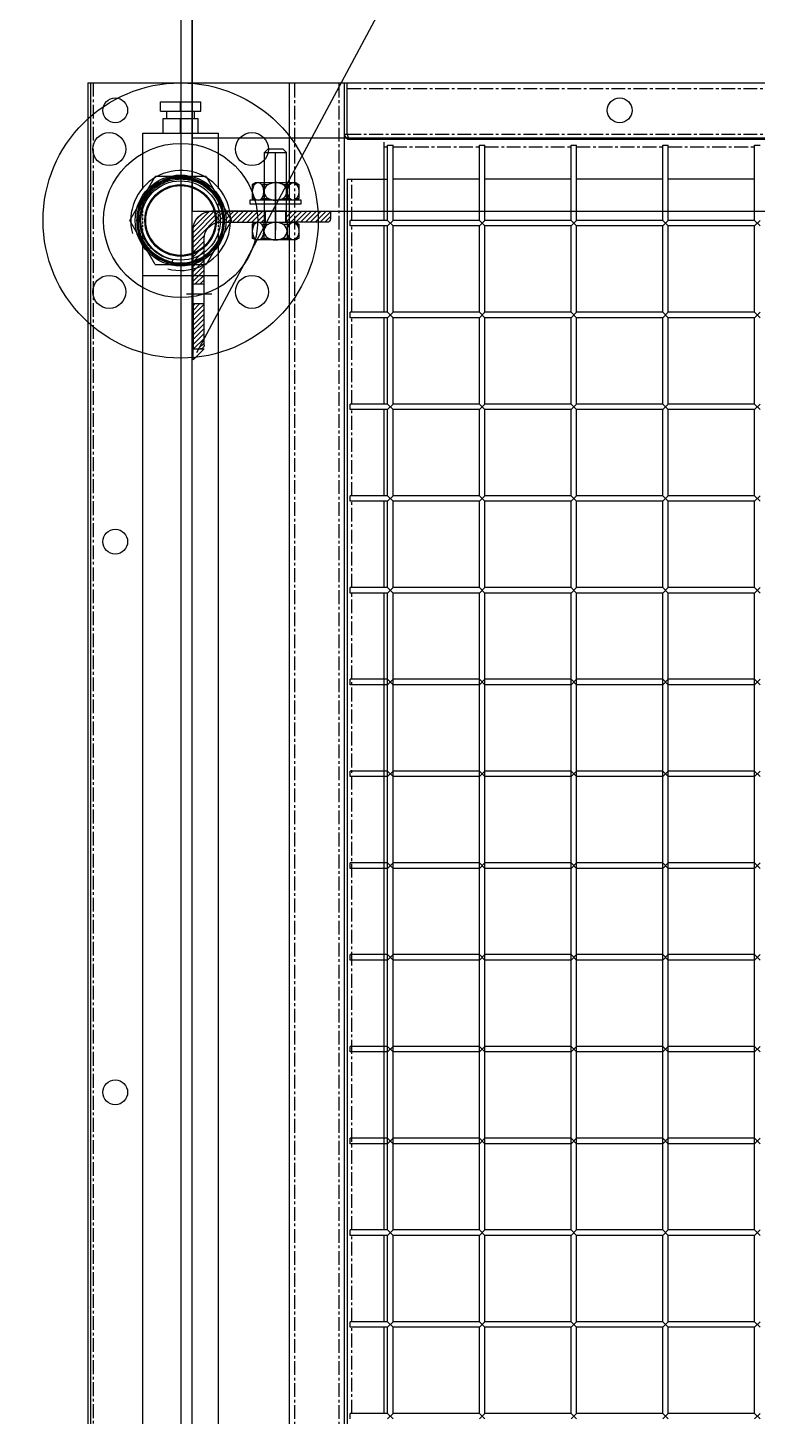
# Model space of a CAD drawing. Header units: millimetres. Extents: x -198529 to 244266, y -64 to 158464.
# Drawn here: x -146401 to -146003, y 108774 to 109530 of the extents above; entities that cross this region are included whole.
import ezdxf

# ---------------------------------------------------------------- set-up
doc = ezdxf.new("R2010")
doc.units = ezdxf.units.MM
for name, pattern in [('CENTER', [12, 7.5, -1.5, 1.5, -1.5]), ('HIDDEN', [0.2, 0.1, -0.1]), ('HIDDEN2', [4.7625, 3.175, -1.5875])]:
    doc.linetypes.add(name, pattern=pattern)
for name, color, linetype in [('0-DCC', 30, 'Continuous'), ('0-DCC-STRUC', 180, 'Continuous'), ('0-DCC-STRUC-T', 4, 'Continuous'), ('3_ALL_AXES', 7, 'Continuous'), ('ANGEL STEEL_75x75x3.0', 22, 'Continuous'), ('BOLTS', 3, 'Continuous'), ('K-CEIL-DCC-RACK', 10, 'Continuous')]:
    doc.layers.add(name, color=color, linetype=linetype)
pattern_1 = [(45, (70645.0448, 93964.8255), (-1.325825215, 1.325825215), [])]

# ---------------------------------------------------------------- blocks, each defined once
blk = doc.blocks.new('789456123456')
at = {"color": 2, "linetype": 'Continuous'}
blk.add_arc((1013.81, 184.85), 27.23, 255, 195, dxfattribs=at)
at = {"layer": '3_ALL_AXES', "color": 7, "linetype": 'Continuous'}
for centre, radius in [((1013.81, 184.85), 75), ((974.92, 223.74), 9), ((1052.7, 223.74), 9), ((1013.81, 184.85), 42), ((1013.81, 184.85), 24.75), ((974.92, 145.96), 9), ((1052.7, 145.96), 9)]:
    blk.add_circle(centre, radius, dxfattribs=at)
blk = doc.blocks.new('400')
blk.add_blockref('789456123456', (0, 0))
blk = doc.blocks.new('DCC2850x2600(左)')
at = {"color": 0, "linetype": 'Continuous'}
for p, q in [((47850, -71878.48), (47850, -74478.48)), ((47850, -71878.48), (47851.5, -71878.48)), ((47851.5, -71878.48), (47851.5, -74478.48)), ((47851.5, -71878.48), (47990, -71878.48)), ((47960, -74478.48), (47960, -71878.48)), ((47990, -74478.48), (47990, -71878.48)), ((47990, -71878.48), (47991.5, -71878.48)), ((47991.5, -71906.38), (47991.5, -71878.48)), ((47991.5, -71878.48), (50640, -71878.48)), ((47889.64, -71893.88), (47889.64, -71888.88)), ((47889.64, -71888.88), (47911.64, -71888.88)), ((47900.64, -71893.88), (47900.64, -71888.88)), ((47911.64, -71893.88), (47911.64, -71888.88)), ((47889.64, -71893.88), (47911.64, -71893.88)), ((47893.14, -71897.88), (47893.14, -71893.88)), ((47908.14, -71897.88), (47908.14, -71893.88)), ((47891.14, -71905.88), (47891.14, -71897.88)), ((47891.14, -71897.88), (47910.14, -71897.88)), ((47900.64, -71905.88), (47900.64, -71897.88)), ((47910.14, -71905.88), (47910.14, -71897.88)), ((47880, -71936.23), (47880, -71905.88)), ((47880.01, -71905.88), (47921.27, -71905.88)), ((47921.28, -71936.23), (47921.28, -71905.88)), ((47990, -71906.38), (47991.5, -71906.38)), ((47991.77, -71907.23), (47991.5, -71906.38)), ((50640, -71909.38), (47993, -71909.38)), ((48011.5, -71910.88), (48011.5, -71953.48)), ((48013.5, -71953.48), (48013.5, -71912.38)), ((48013.5, -71912.38), (48016.5, -71912.38)), ((48016.5, -71953.48), (48016.5, -71912.38)), ((48063.5, -71953.48), (48063.5, -71912.38)), ((48063.5, -71912.38), (48066.5, -71912.38)), ((48066.5, -71953.48), (48066.5, -71912.38)), ((48113.5, -71953.48), (48113.5, -71912.38)), ((48113.5, -71912.38), (48116.5, -71912.38)), ((48116.5, -71953.48), (48116.5, -71912.38)), ((48163.5, -71953.48), (48163.5, -71912.38)), ((48163.5, -71912.38), (48166.5, -71912.38)), ((48166.5, -71953.48), (48166.5, -71912.38)), ((48213.5, -71953.48), (48213.5, -71912.38)), ((48213.5, -71912.38), (48216.5, -71912.38)), ((47872.93, -71953.48), (47886.78, -71929.48)), ((47914.5, -71929.48), (47886.78, -71929.48)), ((47900.62, -71929.69), (47900.64, -71929.69)), ((47900.62, -71929.76), (47900.64, -71929.76)), ((47900.62, -71929.83), (47900.64, -71929.83)), ((47900.62, -71929.9), (47900.64, -71929.9)), ((47900.62, -71929.97), (47900.64, -71929.97)), ((47900.62, -71930.05), (47900.64, -71930.05)), ((47900.64, -71929.63), (47900.63, -71929.63)), ((47900.64, -71929.7), (47900.63, -71929.7)), ((47900.64, -71929.77), (47900.63, -71929.77)), ((47900.64, -71929.85), (47900.63, -71929.85)), ((47900.64, -71929.92), (47900.63, -71929.92)), ((47900.64, -71929.99), (47900.63, -71929.99)), ((47900.64, -71930.06), (47900.63, -71930.06)), ((47900.65, -71929.63), (47900.64, -71929.63)), ((47900.64, -71929.69), (47900.65, -71929.69)), ((47900.65, -71929.7), (47900.64, -71929.7)), ((47900.64, -71929.76), (47900.65, -71929.76)), ((47900.65, -71929.77), (47900.64, -71929.77)), ((47900.64, -71929.83), (47900.66, -71929.83)), ((47900.65, -71929.85), (47900.64, -71929.85)), ((47900.64, -71929.9), (47900.66, -71929.9)), ((47900.65, -71929.92), (47900.64, -71929.92)), ((47900.64, -71929.97), (47900.66, -71929.97)), ((47900.65, -71929.99), (47900.64, -71929.99)), ((47900.64, -71930.05), (47900.66, -71930.05)), ((47900.65, -71930.06), (47900.64, -71930.06)), ((47914.5, -71929.48), (47928.35, -71953.48)), ((47991.5, -71930.88), (47991.5, -74426.08)), ((47991.5, -71930.88), (48013.5, -71930.88)), ((48063.5, -71930.88), (48016.5, -71930.88)), ((48113.5, -71930.88), (48066.5, -71930.88)), ((48163.5, -71930.88), (48116.5, -71930.88)), ((48213.5, -71930.88), (48166.5, -71930.88)), ((47877.49, -71948.15), (47877.47, -71948.2)), ((47923.77, -71948.21), (47923.75, -71948.15)), ((47886.78, -71977.48), (47872.93, -71953.48)), ((47876.74, -71953.48), (47876.8, -71953.48)), ((47876.81, -71953.46), (47876.81, -71953.48)), ((47928.35, -71953.48), (47914.5, -71977.48)), ((47993, -71956.48), (47993, -71953.48)), ((48013.5, -71953.48), (47993, -71953.48)), ((48013.5, -71956.48), (47993, -71956.48)), ((48011.5, -71956.48), (48011.5, -72003.48)), ((48013.5, -71956.48), (48016.5, -71953.48)), ((48016.5, -71956.48), (48013.5, -71953.48)), ((48013.5, -72003.48), (48013.5, -71956.48)), ((48063.5, -71953.48), (48016.5, -71953.48)), ((48016.5, -72003.48), (48016.5, -71956.48)), ((48063.5, -71956.48), (48016.5, -71956.48)), ((48063.5, -71956.48), (48066.5, -71953.48)), ((48066.5, -71956.48), (48063.5, -71953.48)), ((48063.5, -72003.48), (48063.5, -71956.48)), ((48113.5, -71953.48), (48066.5, -71953.48)), ((48066.5, -72003.48), (48066.5, -71956.48)), ((48113.5, -71956.48), (48066.5, -71956.48)), ((48113.5, -71956.48), (48116.5, -71953.48)), ((48116.5, -71956.48), (48113.5, -71953.48)), ((48113.5, -72003.48), (48113.5, -71956.48)), ((48163.5, -71953.48), (48116.5, -71953.48)), ((48116.5, -72003.48), (48116.5, -71956.48)), ((48163.5, -71956.48), (48116.5, -71956.48)), ((48163.5, -71956.48), (48166.5, -71953.48)), ((48166.5, -71956.48), (48163.5, -71953.48)), ((48163.5, -72003.48), (48163.5, -71956.48)), ((48213.5, -71953.48), (48166.5, -71953.48)), ((48166.5, -72003.48), (48166.5, -71956.48)), ((48213.5, -71956.48), (48166.5, -71956.48)), ((48213.5, -71956.48), (48216.5, -71953.48)), ((48216.5, -71956.48), (48213.5, -71953.48)), ((48213.5, -72003.48), (48213.5, -71956.48)), ((47877.47, -71958.72), (47877.48, -71958.77)), ((47878.5, -71962.09), (47878.51, -71962.11)), ((47880, -74441.08), (47880, -71960.73)), ((47921.28, -74441.08), (47921.28, -71960.73)), ((47919.5, -71967.04), (47919.54, -71966.99)), ((47886.78, -71977.48), (47914.5, -71977.48)), ((47896.24, -71974.85), (47895.97, -71976.17)), ((47900.64, -71976.88), (47900.62, -71976.88)), ((47900.64, -71976.95), (47900.62, -71976.95)), ((47900.64, -71977.02), (47900.62, -71977.02)), ((47900.64, -71977.09), (47900.62, -71977.09)), ((47900.64, -71977.16), (47900.62, -71977.16)), ((47900.64, -71977.23), (47900.62, -71977.23)), ((47900.64, -71977.31), (47900.62, -71977.31)), ((47900.63, -71976.86), (47900.64, -71976.86)), ((47900.63, -71976.93), (47900.64, -71976.93)), ((47900.63, -71977.01), (47900.64, -71977.01)), ((47900.63, -71977.08), (47900.64, -71977.08)), ((47900.63, -71977.15), (47900.64, -71977.15)), ((47900.63, -71977.22), (47900.64, -71977.22)), ((47900.63, -71977.29), (47900.64, -71977.29)), ((47900.63, -71977.36), (47900.64, -71977.36)), ((47900.64, -71976.86), (47900.65, -71976.86)), ((47900.66, -71976.88), (47900.64, -71976.88)), ((47900.64, -71976.93), (47900.65, -71976.93)), ((47900.66, -71976.95), (47900.64, -71976.95)), ((47900.64, -71977.01), (47900.65, -71977.01)), ((47900.66, -71977.02), (47900.64, -71977.02)), ((47900.64, -71977.08), (47900.65, -71977.08)), ((47900.65, -71977.09), (47900.64, -71977.09)), ((47900.64, -71977.15), (47900.65, -71977.15)), ((47900.66, -71977.16), (47900.64, -71977.16)), ((47900.64, -71977.22), (47900.65, -71977.22)), ((47900.66, -71977.23), (47900.64, -71977.23)), ((47900.64, -71977.29), (47900.65, -71977.29)), ((47900.66, -71977.31), (47900.64, -71977.31)), ((47900.64, -71977.36), (47900.65, -71977.36)), ((47904.15, -71976.81), (47904.18, -71976.81)), ((47880, -71983.43), (47921.28, -71983.43)), ((47993, -72006.48), (47993, -72003.48)), ((48013.5, -72003.48), (47993, -72003.48)), ((48013.5, -72006.48), (48016.5, -72003.48)), ((48016.5, -72006.48), (48013.5, -72003.48)), ((48063.5, -72003.48), (48016.5, -72003.48)), ((48063.5, -72006.48), (48066.5, -72003.48)), ((48066.5, -72006.48), (48063.5, -72003.48)), ((48113.5, -72003.48), (48066.5, -72003.48)), ((48113.5, -72006.48), (48116.5, -72003.48)), ((48116.5, -72006.48), (48113.5, -72003.48)), ((48163.5, -72003.48), (48116.5, -72003.48)), ((48163.5, -72006.48), (48166.5, -72003.48)), ((48166.5, -72006.48), (48163.5, -72003.48)), ((48213.5, -72003.48), (48166.5, -72003.48)), ((48213.5, -72006.48), (48216.5, -72003.48)), ((48216.5, -72006.48), (48213.5, -72003.48)), ((48013.5, -72006.48), (47993, -72006.48)), ((48011.5, -72006.48), (48011.5, -72053.48)), ((48013.5, -72053.48), (48013.5, -72006.48)), ((48016.5, -72053.48), (48016.5, -72006.48)), ((48063.5, -72006.48), (48016.5, -72006.48)), ((48063.5, -72053.48), (48063.5, -72006.48)), ((48066.5, -72053.48), (48066.5, -72006.48)), ((48113.5, -72006.48), (48066.5, -72006.48)), ((48113.5, -72053.48), (48113.5, -72006.48)), ((48116.5, -72053.48), (48116.5, -72006.48)), ((48163.5, -72006.48), (48116.5, -72006.48)), ((48163.5, -72053.48), (48163.5, -72006.48)), ((48166.5, -72053.48), (48166.5, -72006.48)), ((48213.5, -72006.48), (48166.5, -72006.48)), ((48213.5, -72053.48), (48213.5, -72006.48)), ((47993, -72056.48), (47993, -72053.48)), ((48013.5, -72053.48), (47993, -72053.48)), ((48013.5, -72056.48), (47993, -72056.48)), ((48011.5, -72056.48), (48011.5, -72103.48)), ((48013.5, -72056.48), (48016.5, -72053.48)), ((48016.5, -72056.48), (48013.5, -72053.48)), ((48013.5, -72103.48), (48013.5, -72056.48)), ((48063.5, -72053.48), (48016.5, -72053.48)), ((48016.5, -72103.48), (48016.5, -72056.48)), ((48063.5, -72056.48), (48016.5, -72056.48)), ((48063.5, -72056.48), (48066.5, -72053.48)), ((48066.5, -72056.48), (48063.5, -72053.48)), ((48063.5, -72103.48), (48063.5, -72056.48)), ((48113.5, -72053.48), (48066.5, -72053.48)), ((48066.5, -72103.48), (48066.5, -72056.48)), ((48113.5, -72056.48), (48066.5, -72056.48)), ((48113.5, -72056.48), (48116.5, -72053.48)), ((48116.5, -72056.48), (48113.5, -72053.48)), ((48113.5, -72103.48), (48113.5, -72056.48)), ((48163.5, -72053.48), (48116.5, -72053.48)), ((48116.5, -72103.48), (48116.5, -72056.48)), ((48163.5, -72056.48), (48116.5, -72056.48)), ((48163.5, -72056.48), (48166.5, -72053.48)), ((48166.5, -72056.48), (48163.5, -72053.48)), ((48163.5, -72103.48), (48163.5, -72056.48)), ((48213.5, -72053.48), (48166.5, -72053.48)), ((48166.5, -72103.48), (48166.5, -72056.48)), ((48213.5, -72056.48), (48166.5, -72056.48)), ((48213.5, -72056.48), (48216.5, -72053.48)), ((48216.5, -72056.48), (48213.5, -72053.48)), ((48213.5, -72103.48), (48213.5, -72056.48)), ((47993, -72106.48), (47993, -72103.48)), ((48013.5, -72103.48), (47993, -72103.48)), ((48013.5, -72106.48), (47993, -72106.48)), ((48011.5, -72106.48), (48011.5, -72153.48)), ((48013.5, -72106.48), (48016.5, -72103.48)), ((48016.5, -72106.48), (48013.5, -72103.48)), ((48013.5, -72153.48), (48013.5, -72106.48)), ((48063.5, -72103.48), (48016.5, -72103.48)), ((48016.5, -72153.48), (48016.5, -72106.48)), ((48063.5, -72106.48), (48016.5, -72106.48)), ((48063.5, -72106.48), (48066.5, -72103.48)), ((48066.5, -72106.48), (48063.5, -72103.48)), ((48063.5, -72153.48), (48063.5, -72106.48)), ((48113.5, -72103.48), (48066.5, -72103.48)), ((48066.5, -72153.48), (48066.5, -72106.48)), ((48113.5, -72106.48), (48066.5, -72106.48)), ((48113.5, -72106.48), (48116.5, -72103.48)), ((48116.5, -72106.48), (48113.5, -72103.48)), ((48113.5, -72153.48), (48113.5, -72106.48)), ((48163.5, -72103.48), (48116.5, -72103.48)), ((48116.5, -72153.48), (48116.5, -72106.48)), ((48163.5, -72106.48), (48116.5, -72106.48)), ((48163.5, -72106.48), (48166.5, -72103.48)), ((48166.5, -72106.48), (48163.5, -72103.48)), ((48163.5, -72153.48), (48163.5, -72106.48)), ((48213.5, -72103.48), (48166.5, -72103.48)), ((48166.5, -72153.48), (48166.5, -72106.48)), ((48213.5, -72106.48), (48166.5, -72106.48)), ((48213.5, -72106.48), (48216.5, -72103.48)), ((48216.5, -72106.48), (48213.5, -72103.48)), ((48213.5, -72153.48), (48213.5, -72106.48)), ((47993, -72156.48), (47993, -72153.48)), ((48013.5, -72153.48), (47993, -72153.48)), ((48013.5, -72156.48), (48016.5, -72153.48)), ((48016.5, -72156.48), (48013.5, -72153.48)), ((48063.5, -72153.48), (48016.5, -72153.48)), ((48063.5, -72156.48), (48066.5, -72153.48)), ((48066.5, -72156.48), (48063.5, -72153.48)), ((48113.5, -72153.48), (48066.5, -72153.48)), ((48113.5, -72156.48), (48116.5, -72153.48)), ((48116.5, -72156.48), (48113.5, -72153.48)), ((48163.5, -72153.48), (48116.5, -72153.48)), ((48163.5, -72156.48), (48166.5, -72153.48)), ((48166.5, -72156.48), (48163.5, -72153.48)), ((48213.5, -72153.48), (48166.5, -72153.48)), ((48213.5, -72156.48), (48216.5, -72153.48)), ((48216.5, -72156.48), (48213.5, -72153.48)), ((48013.5, -72156.48), (47993, -72156.48)), ((48011.5, -72156.48), (48011.5, -72503.48)), ((48013.5, -72503.48), (48013.5, -72156.48)), ((48016.5, -72503.48), (48016.5, -72156.48)), ((48063.5, -72156.48), (48016.5, -72156.48)), ((48063.5, -72503.48), (48063.5, -72156.48)), ((48066.5, -72503.48), (48066.5, -72156.48)), ((48113.5, -72156.48), (48066.5, -72156.48)), ((48113.5, -72503.48), (48113.5, -72156.48)), ((48116.5, -72503.48), (48116.5, -72156.48)), ((48163.5, -72156.48), (48116.5, -72156.48)), ((48163.5, -72503.48), (48163.5, -72156.48)), ((48166.5, -72503.48), (48166.5, -72156.48)), ((48213.5, -72156.48), (48166.5, -72156.48)), ((48213.5, -72503.48), (48213.5, -72156.48)), ((47993, -72206.48), (47993, -72203.48)), ((48013.5, -72203.48), (47993, -72203.48)), ((48013.5, -72206.48), (47993, -72206.48)), ((48013.5, -72206.48), (48016.5, -72203.48)), ((48016.5, -72206.48), (48013.5, -72203.48)), ((48063.5, -72203.48), (48016.5, -72203.48)), ((48063.5, -72206.48), (48016.5, -72206.48)), ((48063.5, -72206.48), (48066.5, -72203.48)), ((48066.5, -72206.48), (48063.5, -72203.48)), ((48113.5, -72203.48), (48066.5, -72203.48)), ((48113.5, -72206.48), (48066.5, -72206.48)), ((48113.5, -72206.48), (48116.5, -72203.48)), ((48116.5, -72206.48), (48113.5, -72203.48)), ((48163.5, -72203.48), (48116.5, -72203.48)), ((48163.5, -72206.48), (48116.5, -72206.48)), ((48163.5, -72206.48), (48166.5, -72203.48)), ((48166.5, -72206.48), (48163.5, -72203.48)), ((48213.5, -72203.48), (48166.5, -72203.48)), ((48213.5, -72206.48), (48166.5, -72206.48)), ((48213.5, -72206.48), (48216.5, -72203.48)), ((48216.5, -72206.48), (48213.5, -72203.48)), ((47993, -72256.48), (47993, -72253.48)), ((48013.5, -72253.48), (47993, -72253.48)), ((48013.5, -72256.48), (47993, -72256.48)), ((48013.5, -72256.48), (48016.5, -72253.48)), ((48016.5, -72256.48), (48013.5, -72253.48)), ((48063.5, -72253.48), (48016.5, -72253.48)), ((48063.5, -72256.48), (48016.5, -72256.48)), ((48063.5, -72256.48), (48066.5, -72253.48)), ((48066.5, -72256.48), (48063.5, -72253.48)), ((48113.5, -72253.48), (48066.5, -72253.48)), ((48113.5, -72256.48), (48066.5, -72256.48)), ((48113.5, -72256.48), (48116.5, -72253.48)), ((48116.5, -72256.48), (48113.5, -72253.48)), ((48163.5, -72253.48), (48116.5, -72253.48)), ((48163.5, -72256.48), (48116.5, -72256.48)), ((48163.5, -72256.48), (48166.5, -72253.48)), ((48166.5, -72256.48), (48163.5, -72253.48)), ((48213.5, -72253.48), (48166.5, -72253.48)), ((48213.5, -72256.48), (48166.5, -72256.48)), ((48213.5, -72256.48), (48216.5, -72253.48)), ((48216.5, -72256.48), (48213.5, -72253.48)), ((47993, -72306.48), (47993, -72303.48)), ((48013.5, -72303.48), (47993, -72303.48)), ((48013.5, -72306.48), (48016.5, -72303.48)), ((48016.5, -72306.48), (48013.5, -72303.48)), ((48063.5, -72303.48), (48016.5, -72303.48)), ((48063.5, -72306.48), (48066.5, -72303.48)), ((48066.5, -72306.48), (48063.5, -72303.48)), ((48113.5, -72303.48), (48066.5, -72303.48)), ((48113.5, -72306.48), (48116.5, -72303.48)), ((48116.5, -72306.48), (48113.5, -72303.48)), ((48163.5, -72303.48), (48116.5, -72303.48)), ((48163.5, -72306.48), (48166.5, -72303.48)), ((48166.5, -72306.48), (48163.5, -72303.48)), ((48213.5, -72303.48), (48166.5, -72303.48)), ((48213.5, -72306.48), (48216.5, -72303.48)), ((48216.5, -72306.48), (48213.5, -72303.48)), ((48013.5, -72306.48), (47993, -72306.48)), ((48063.5, -72306.48), (48016.5, -72306.48)), ((48113.5, -72306.48), (48066.5, -72306.48)), ((48163.5, -72306.48), (48116.5, -72306.48)), ((48213.5, -72306.48), (48166.5, -72306.48)), ((47993, -72356.48), (47993, -72353.48)), ((48013.5, -72353.48), (47993, -72353.48)), ((48013.5, -72356.48), (47993, -72356.48)), ((48013.5, -72356.48), (48016.5, -72353.48)), ((48016.5, -72356.48), (48013.5, -72353.48)), ((48063.5, -72353.48), (48016.5, -72353.48)), ((48063.5, -72356.48), (48016.5, -72356.48)), ((48063.5, -72356.48), (48066.5, -72353.48)), ((48066.5, -72356.48), (48063.5, -72353.48)), ((48113.5, -72353.48), (48066.5, -72353.48)), ((48113.5, -72356.48), (48066.5, -72356.48)), ((48113.5, -72356.48), (48116.5, -72353.48)), ((48116.5, -72356.48), (48113.5, -72353.48)), ((48163.5, -72353.48), (48116.5, -72353.48)), ((48163.5, -72356.48), (48116.5, -72356.48)), ((48163.5, -72356.48), (48166.5, -72353.48)), ((48166.5, -72356.48), (48163.5, -72353.48)), ((48213.5, -72353.48), (48166.5, -72353.48)), ((48213.5, -72356.48), (48166.5, -72356.48)), ((48213.5, -72356.48), (48216.5, -72353.48)), ((48216.5, -72356.48), (48213.5, -72353.48)), ((48013.5, -72403.48), (47993, -72403.48)), ((47993, -72406.48), (47993, -72403.48)), ((48013.5, -72406.48), (48016.5, -72403.48)), ((48016.5, -72406.48), (48013.5, -72403.48)), ((48063.5, -72403.48), (48016.5, -72403.48)), ((48063.5, -72406.48), (48066.5, -72403.48)), ((48066.5, -72406.48), (48063.5, -72403.48)), ((48113.5, -72403.48), (48066.5, -72403.48)), ((48113.5, -72406.48), (48116.5, -72403.48)), ((48116.5, -72406.48), (48113.5, -72403.48)), ((48163.5, -72403.48), (48116.5, -72403.48)), ((48163.5, -72406.48), (48166.5, -72403.48)), ((48166.5, -72406.48), (48163.5, -72403.48)), ((48213.5, -72403.48), (48166.5, -72403.48)), ((48213.5, -72406.48), (48216.5, -72403.48)), ((48216.5, -72406.48), (48213.5, -72403.48)), ((48013.5, -72406.48), (47993, -72406.48)), ((48063.5, -72406.48), (48016.5, -72406.48)), ((48113.5, -72406.48), (48066.5, -72406.48)), ((48163.5, -72406.48), (48116.5, -72406.48)), ((48213.5, -72406.48), (48166.5, -72406.48)), ((48013.5, -72453.48), (47993, -72453.48)), ((47993, -72456.48), (47993, -72453.48)), ((48013.5, -72456.48), (47993, -72456.48)), ((48013.5, -72456.48), (48016.5, -72453.48)), ((48016.5, -72456.48), (48013.5, -72453.48)), ((48063.5, -72453.48), (48016.5, -72453.48)), ((48063.5, -72456.48), (48016.5, -72456.48)), ((48063.5, -72456.48), (48066.5, -72453.48)), ((48066.5, -72456.48), (48063.5, -72453.48)), ((48113.5, -72453.48), (48066.5, -72453.48)), ((48113.5, -72456.48), (48066.5, -72456.48)), ((48113.5, -72456.48), (48116.5, -72453.48)), ((48116.5, -72456.48), (48113.5, -72453.48)), ((48163.5, -72453.48), (48116.5, -72453.48)), ((48163.5, -72456.48), (48116.5, -72456.48)), ((48163.5, -72456.48), (48166.5, -72453.48)), ((48166.5, -72456.48), (48163.5, -72453.48)), ((48213.5, -72453.48), (48166.5, -72453.48)), ((48213.5, -72456.48), (48166.5, -72456.48)), ((48213.5, -72456.48), (48216.5, -72453.48)), ((48216.5, -72456.48), (48213.5, -72453.48)), ((47993, -72506.48), (47993, -72503.48)), ((48013.5, -72503.48), (47993, -72503.48)), ((48013.5, -72506.48), (47993, -72506.48)), ((48011.5, -72506.48), (48011.5, -72553.48)), ((48013.5, -72506.48), (48016.5, -72503.48)), ((48016.5, -72506.48), (48013.5, -72503.48)), ((48013.5, -72553.48), (48013.5, -72506.48)), ((48063.5, -72503.48), (48016.5, -72503.48)), ((48016.5, -72553.48), (48016.5, -72506.48)), ((48063.5, -72506.48), (48016.5, -72506.48)), ((48063.5, -72506.48), (48066.5, -72503.48)), ((48066.5, -72506.48), (48063.5, -72503.48)), ((48063.5, -72553.48), (48063.5, -72506.48)), ((48113.5, -72503.48), (48066.5, -72503.48)), ((48066.5, -72553.48), (48066.5, -72506.48)), ((48113.5, -72506.48), (48066.5, -72506.48)), ((48113.5, -72506.48), (48116.5, -72503.48)), ((48116.5, -72506.48), (48113.5, -72503.48)), ((48113.5, -72553.48), (48113.5, -72506.48)), ((48163.5, -72503.48), (48116.5, -72503.48)), ((48116.5, -72553.48), (48116.5, -72506.48)), ((48163.5, -72506.48), (48116.5, -72506.48)), ((48163.5, -72506.48), (48166.5, -72503.48)), ((48166.5, -72506.48), (48163.5, -72503.48)), ((48163.5, -72553.48), (48163.5, -72506.48)), ((48213.5, -72503.48), (48166.5, -72503.48)), ((48166.5, -72553.48), (48166.5, -72506.48)), ((48213.5, -72506.48), (48166.5, -72506.48)), ((48213.5, -72506.48), (48216.5, -72503.48)), ((48216.5, -72506.48), (48213.5, -72503.48)), ((48213.5, -72553.48), (48213.5, -72506.48)), ((47993, -72556.48), (47993, -72553.48)), ((48013.5, -72553.48), (47993, -72553.48)), ((48013.5, -72556.48), (48016.5, -72553.48)), ((48016.5, -72556.48), (48013.5, -72553.48)), ((48063.5, -72553.48), (48016.5, -72553.48)), ((48063.5, -72556.48), (48066.5, -72553.48)), ((48066.5, -72556.48), (48063.5, -72553.48)), ((48113.5, -72553.48), (48066.5, -72553.48)), ((48113.5, -72556.48), (48116.5, -72553.48)), ((48116.5, -72556.48), (48113.5, -72553.48)), ((48163.5, -72553.48), (48116.5, -72553.48)), ((48163.5, -72556.48), (48166.5, -72553.48)), ((48166.5, -72556.48), (48163.5, -72553.48)), ((48213.5, -72553.48), (48166.5, -72553.48)), ((48213.5, -72556.48), (48216.5, -72553.48)), ((48216.5, -72556.48), (48213.5, -72553.48)), ((48013.5, -72556.48), (47993, -72556.48)), ((48011.5, -72556.48), (48011.5, -72603.48)), ((48013.5, -72603.48), (48013.5, -72556.48)), ((48016.5, -72603.48), (48016.5, -72556.48)), ((48063.5, -72556.48), (48016.5, -72556.48)), ((48063.5, -72603.48), (48063.5, -72556.48)), ((48066.5, -72603.48), (48066.5, -72556.48)), ((48113.5, -72556.48), (48066.5, -72556.48)), ((48113.5, -72603.48), (48113.5, -72556.48)), ((48116.5, -72603.48), (48116.5, -72556.48)), ((48163.5, -72556.48), (48116.5, -72556.48)), ((48163.5, -72603.48), (48163.5, -72556.48)), ((48166.5, -72603.48), (48166.5, -72556.48)), ((48213.5, -72556.48), (48166.5, -72556.48)), ((48213.5, -72603.48), (48213.5, -72556.48)), ((47993, -72606.48), (47993, -72603.48)), ((48013.5, -72603.48), (47993, -72603.48)), ((48013.5, -72606.48), (48016.5, -72603.48)), ((48016.5, -72606.48), (48013.5, -72603.48)), ((48063.5, -72603.48), (48016.5, -72603.48)), ((48063.5, -72606.48), (48066.5, -72603.48)), ((48066.5, -72606.48), (48063.5, -72603.48)), ((48113.5, -72603.48), (48066.5, -72603.48)), ((48113.5, -72606.48), (48116.5, -72603.48)), ((48116.5, -72606.48), (48113.5, -72603.48)), ((48163.5, -72603.48), (48116.5, -72603.48)), ((48163.5, -72606.48), (48166.5, -72603.48)), ((48166.5, -72606.48), (48163.5, -72603.48)), ((48213.5, -72603.48), (48166.5, -72603.48)), ((48213.5, -72606.48), (48216.5, -72603.48)), ((48216.5, -72606.48), (48213.5, -72603.48))]:
    blk.add_line(p, q, dxfattribs=at)
at = {"color": 0, "linetype": 'CENTER'}
for p, q in [((47853, -71878.48), (47853, -74478.48)), ((47963, -74478.48), (47963, -71878.48)), ((47987, -74478.48), (47987, -71878.48)), ((47991.5, -71881.48), (50640, -71881.48)), ((47991.5, -71906.38), (50640, -71906.38)), ((48011.5, -71913.38), (48013.5, -71913.38)), ((48016.5, -71913.38), (48063.5, -71913.38)), ((48066.5, -71913.38), (48113.5, -71913.38)), ((48116.5, -71913.38), (48163.5, -71913.38)), ((48166.5, -71913.38), (48213.5, -71913.38)), ((47891.79, -71931.85), (47891.77, -71931.81)), ((47994, -71953.48), (47994, -71930.88)), ((47994, -72003.48), (47994, -71956.48)), ((47920.24, -71966.64), (47920.28, -71966.67)), ((47994, -72053.48), (47994, -72006.48)), ((47994, -72103.48), (47994, -72056.48)), ((47994, -72153.48), (47994, -72106.48)), ((47994, -72503.48), (47994, -72156.48)), ((47994, -72553.48), (47994, -72506.48)), ((47994, -72603.48), (47994, -72556.48))]:
    blk.add_line(p, q, dxfattribs=at)
at = {"color": 0, "linetype": 'HIDDEN'}
for p, q in [((47880, -71965.73), (47880, -71941.23)), ((47921.28, -71965.73), (47921.28, -71941.23))]:
    blk.add_line(p, q, dxfattribs=at)
at = {"color": 0, "linetype": 'Continuous'}
for centre, radius in [((47865, -71893.48), 6.75), ((48140, -71893.48), 6.75), ((47900.64, -71953.48), 21.62), ((47900.64, -71953.48), 19.5), ((47900.64, -71953.48), 19), ((47865, -72128.48), 6.75), ((47865, -72428.48), 6.75), ((47865, -72428.48), 6.75)]:
    blk.add_circle(centre, radius, dxfattribs=at)
for centre, radius, start, end in [((47993, -71906.38), 3, 180, 270), ((47900.64, -71953.48), 23.9, 269.96244, 180), ((47900.65, -71953.47), 23.84, 90.05553, 179.98107), ((47900.65, -71953.47), 23.77, 90.05738, 167.05232), ((47900.65, -71953.48), 23.2, 90.02727, 122.65216), ((47900.65, -71953.49), 23.36, 112.27872, 114.51663), ((47900.63, -71953.43), 23.37, 112.27721, 113.66511), ((47900.64, -71953.45), 23.39, 109.90007, 112.27678), ((47900.66, -71953.51), 23.45, 105.76784, 109.90022), ((47900.65, -71953.47), 23.41, 101.85947, 105.76625), ((47900.65, -71953.47), 23.41, 97.76128, 101.85882), ((47900.65, -71953.5), 23.44, 93.62257, 97.75833), ((47900.65, -71953.48), 23.42, 90.06171, 93.62398), ((47900.65, -71953.49), 23.71, 12.99848, 89.9887), ((47900.64, -71953.49), 23.58, 328.62215, 64.30338), ((47900.67, -71953.47), 23.79, 167.18807, 175.56836), ((47900.61, -71953.5), 23.75, 4.44353, 12.84831), ((47900.63, -71953.47), 23.89, 180.0212, 269.98704), ((47900.63, -71953.47), 23.84, 180.02125, 269.98444), ((47900.63, -71953.47), 23.82, 180.01857, 269.98702), ((47900.67, -71953.47), 23.79, 175.84365, 184.16119), ((47900.66, -71953.47), 23.78, 175.57429, 175.83813), ((47900.66, -71953.47), 23.78, 184.16666, 184.43831), ((47900.67, -71953.46), 23.79, 184.44408, 192.76447), ((47900.61, -71953.49), 23.76, 347.26796, 355.62021), ((47900.62, -71953.49), 23.74, 4.20347, 4.43754), ((47900.62, -71953.49), 23.74, 355.62613, 355.8766), ((47900.61, -71953.49), 23.75, 355.88205, 4.19795), ((47900.67, -71953.46), 23.79, 192.91111, 201.27867), ((47900.63, -71953.47), 23.75, 201.33702, 269.9897), ((47900.64, -71953.48), 23.17, 258.37416, 332.10422), ((47900.63, -71953.49), 23.25, 270.02538, 332.13158), ((47900.63, -71953.49), 23.32, 270.0253, 332.13851), ((47900.63, -71953.49), 23.31, 270.02531, 332.13676), ((47900.63, -71953.49), 23.38, 270.06178, 332.14353), ((47900.63, -71953.49), 23.45, 270.06161, 332.14952), ((47900.63, -71953.49), 23.52, 270.06155, 332.15792), ((47900.63, -71953.49), 23.39, 270.06456, 332.1458), ((47900.63, -71953.49), 23.46, 270.06438, 332.15122), ((47900.61, -71953.48), 23.25, 324.47133, 332.12891), ((47900.62, -71953.48), 23.6, 326.1532, 328.62726), ((47900.58, -71953.46), 23.79, 326.15725, 338.59773), ((47900.61, -71953.48), 23.76, 338.62097, 347.06628), ((47900.62, -71953.49), 23.74, 347.07265, 347.26276), ((47900.63, -71953.48), 23.74, 270.05975, 326.13731), ((47900.63, -71953.48), 23.81, 270.05961, 326.1281), ((47900.63, -71953.48), 23.88, 270.05953, 326.11988), ((47900.63, -71953.48), 23.61, 270.06201, 326.14993), ((47900.63, -71953.48), 23.68, 270.0643, 326.1501), ((47900.63, -71953.48), 23.75, 270.0624, 326.13647), ((47900.63, -71953.48), 23.82, 270.06224, 326.12676), ((47900.63, -71953.49), 23.66, 277.0229, 324.17612), ((47900.62, -71953.46), 23.62, 297.52427, 303.61427), ((47900.62, -71953.47), 23.25, 300.86429, 301.20264), ((47900.62, -71953.47), 23.25, 301.20695, 309.08919), ((47900.64, -71953.5), 23.57, 303.61728, 306.13032), ((47900.61, -71953.47), 23.62, 306.13161, 311.91195), ((47900.62, -71953.47), 23.25, 309.0927, 316.37247), ((47900.65, -71953.5), 23.57, 311.91462, 314.606), ((47900.61, -71953.47), 23.61, 314.60741, 320.29294), ((47900.62, -71953.47), 23.25, 316.37633, 316.9104), ((47900.62, -71953.47), 23.25, 316.9134, 324.31796), ((47900.65, -71953.5), 23.57, 320.29531, 323.05233), ((47900.62, -71953.48), 23.61, 323.05294, 326.15332), ((47900.66, -71953.51), 23.62, 324.17442, 326.15203), ((47900.67, -71953.51), 23.61, 326.15229, 327.71484), ((47900.66, -71953.39), 23.4, 244.41993, 258.37113), ((47900.62, -71953.51), 23.14, 256.27342, 258.40191), ((47900.63, -71953.42), 23.37, 258.41277, 270.01306), ((47900.63, -71953.42), 23.39, 258.41324, 270.01328), ((47900.63, -71953.42), 23.31, 258.41532, 270.01346), ((47900.63, -71953.42), 23.3, 258.41643, 270.01319), ((47900.63, -71953.42), 23.24, 258.41912, 270.01354), ((47900.63, -71953.48), 23.24, 270.02723, 300.86457), ((47900.63, -71953.44), 23.64, 270.0709, 278.58118), ((47900.63, -71953.45), 23.7, 270.06656, 277.02018), ((47900.62, -71953.46), 23.62, 278.6704, 286.93765), ((47900.63, -71953.5), 23.57, 286.94274, 288.59912), ((47900.62, -71953.45), 23.63, 288.60105, 295.27262), ((47900.64, -71953.51), 23.57, 295.2766, 297.52273)]:
    blk.add_arc(centre, radius, start, end, dxfattribs=at)
for points, knots in [([(47992, -71907.88), (47991.96, -71907.77), (47991.88, -71907.56), (47991.81, -71907.34), (47991.77, -71907.23)], [0, 0, 0, 0, 0.488633, 1, 1, 1, 1]), ([(47993, -71909.38), (47992.79, -71909.38), (47992.33, -71908.79), (47992.14, -71908.26), (47992, -71907.88)], [0, 0, 0, 0, 0.347127, 1, 1, 1, 1]), ([(47891.67, -71931.54), (47889.17, -71932.57), (47884.48, -71935.51), (47879.37, -71942), (47876.75, -71949.85), (47876.93, -71958.12), (47879.89, -71965.84), (47885.29, -71972.12), (47892.47, -71976.2), (47897.92, -71977.15), (47900.63, -71977.15)], [0, 0, 0, 0, 0.125001, 0.250002, 0.375002, 0.500003, 0.625001, 0.750001, 0.875001, 1, 1, 1, 1]), ([(47900.62, -71977.23), (47897.53, -71977.23), (47891.29, -71975.99), (47883.39, -71970.71), (47878.1, -71962.8), (47876.25, -71953.46), (47878.1, -71944.13), (47883.39, -71936.22), (47891.29, -71930.93), (47897.53, -71929.69), (47900.62, -71929.69)], [0, 0, 0, 0, 0.124999, 0.249998, 0.374997, 0.499997, 0.624997, 0.749998, 0.874999, 1, 1, 1, 1]), ([(47900.62, -71977.09), (47897.93, -71977.09), (47892.49, -71976.15), (47885.32, -71972.07), (47879.94, -71965.81), (47876.99, -71958.11), (47876.81, -71949.86), (47879.43, -71942.03), (47884.52, -71935.55), (47889.19, -71932.62), (47891.69, -71931.59)], [0, 0, 0, 0, 0.125, 0.249999, 0.374999, 0.499998, 0.624999, 0.749999, 0.875, 1, 1, 1, 1]), ([(47891.7, -71931.61), (47889.2, -71932.63), (47884.53, -71935.56), (47879.44, -71942.04), (47876.82, -71949.86), (47877, -71958.11), (47879.95, -71965.81), (47885.33, -71972.06), (47892.49, -71976.13), (47897.93, -71977.08), (47900.63, -71977.08)], [0, 0, 0, 0, 0.125, 0.250001, 0.375001, 0.500001, 0.625001, 0.750001, 0.875001, 1, 1, 1, 1]), ([(47900.62, -71977.16), (47897.54, -71977.16), (47891.31, -71975.93), (47883.44, -71970.66), (47878.17, -71962.77), (47876.32, -71953.46), (47878.17, -71944.16), (47883.44, -71936.28), (47891.31, -71931), (47897.54, -71929.76), (47900.62, -71929.76)], [0, 0, 0, 0, 0.125, 0.249999, 0.374999, 0.499998, 0.624997, 0.749998, 0.874999, 1, 1, 1, 1]), ([(47900.62, -71977.02), (47897.94, -71977.02), (47892.51, -71976.08), (47885.37, -71972.02), (47880, -71965.78), (47877.06, -71958.1), (47876.88, -71949.87), (47879.49, -71942.07), (47884.57, -71935.6), (47889.23, -71932.68), (47891.72, -71931.66)], [0, 0, 0, 0, 0.124999, 0.249999, 0.374999, 0.499998, 0.624999, 0.749998, 0.874999, 1, 1, 1, 1]), ([(47891.72, -71931.67), (47889.24, -71932.69), (47884.58, -71935.61), (47879.5, -71942.07), (47876.9, -71949.87), (47877.08, -71958.09), (47880.02, -71965.77), (47885.38, -71972), (47892.52, -71976.06), (47897.94, -71977), (47900.63, -71977.01)], [0, 0, 0, 0, 0.125001, 0.250001, 0.375001, 0.500002, 0.625002, 0.750002, 0.875001, 1, 1, 1, 1]), ([(47900.62, -71976.95), (47897.94, -71976.95), (47892.54, -71976.01), (47885.41, -71971.96), (47880.07, -71965.74), (47877.13, -71958.08), (47876.95, -71949.88), (47879.55, -71942.1), (47884.61, -71935.66), (47889.26, -71932.74), (47891.74, -71931.73)], [0, 0, 0, 0, 0.124998, 0.249998, 0.374998, 0.499998, 0.624999, 0.749999, 0.875, 1, 1, 1, 1]), ([(47891.75, -71931.74), (47889.27, -71932.76), (47884.62, -71935.67), (47879.57, -71942.11), (47876.97, -71949.89), (47877.15, -71958.08), (47880.08, -71965.73), (47885.42, -71971.95), (47892.54, -71976), (47897.95, -71976.93), (47900.63, -71976.93)], [0, 0, 0, 0, 0.125001, 0.250002, 0.375002, 0.500002, 0.625001, 0.750001, 0.875, 1, 1, 1, 1]), ([(47900.62, -71976.88), (47897.95, -71976.88), (47892.56, -71975.94), (47885.46, -71971.9), (47880.13, -71965.7), (47877.21, -71958.07), (47877.03, -71949.89), (47879.62, -71942.14), (47884.66, -71935.71), (47889.3, -71932.81), (47891.77, -71931.79)], [0, 0, 0, 0, 0.124999, 0.249999, 0.374999, 0.499998, 0.624999, 0.749999, 0.874999, 1, 1, 1, 1]), ([(47895.94, -71976.33), (47893.52, -71975.83), (47888.8, -71974.05), (47882.95, -71969.31), (47878.88, -71962.97), (47877, -71955.67), (47877.5, -71948.15), (47880.33, -71941.16), (47885.21, -71935.42), (47889.51, -71932.8), (47891.8, -71931.86)], [0, 0, 0, 0, 0.124998, 0.249999, 0.375, 0.499998, 0.624999, 0.749998, 0.874999, 1, 1, 1, 1]), ([(47895.95, -71976.26), (47893.18, -71975.69), (47887.78, -71973.5), (47881.45, -71967.55), (47877.67, -71959.72), (47876.96, -71951.06), (47879.41, -71942.71), (47884.69, -71935.8), (47892.08, -71931.25), (47897.81, -71930.19), (47900.64, -71930.19)], [0, 0, 0, 0, 0.124998, 0.249997, 0.374996, 0.499997, 0.624998, 0.749999, 0.874999, 1, 1, 1, 1]), ([(47900.64, -71930.2), (47897.81, -71930.2), (47892.09, -71931.26), (47884.7, -71935.81), (47879.42, -71942.72), (47876.98, -71951.06), (47877.69, -71959.72), (47881.47, -71967.54), (47887.79, -71973.49), (47893.18, -71975.68), (47895.96, -71976.24)], [0, 0, 0, 0, 0.125, 0.250001, 0.375002, 0.500002, 0.625002, 0.750002, 0.875002, 1, 1, 1, 1]), ([(47891.25, -71932.03), (47889.19, -71932.93), (47885.29, -71935.36), (47880.76, -71940.51), (47877.88, -71946.75), (47876.91, -71953.54), (47877.92, -71960.34), (47880.84, -71966.55), (47885.41, -71971.67), (47889.32, -71974.07), (47891.4, -71974.96)], [0, 0, 0, 0, 0.125005, 0.250005, 0.375004, 0.500004, 0.625003, 0.750001, 0.875001, 1, 1, 1, 1]), ([(47895.97, -71976.19), (47893.2, -71975.62), (47887.83, -71973.44), (47881.51, -71967.51), (47877.74, -71959.7), (47877.03, -71951.06), (47879.47, -71942.75), (47884.74, -71935.86), (47892.11, -71931.32), (47897.81, -71930.26), (47900.64, -71930.26)], [0, 0, 0, 0, 0.124997, 0.249997, 0.374997, 0.499997, 0.624997, 0.749998, 0.874999, 1, 1, 1, 1]), ([(47890.96, -71932.24), (47888.97, -71933.15), (47885.21, -71935.55), (47880.82, -71940.58), (47878, -71946.64), (47877, -71953.24), (47877.87, -71959.85), (47880.57, -71965.96), (47884.86, -71971.08), (47888.57, -71973.55), (47890.55, -71974.5)], [0, 0, 0, 0, 0.125, 0.250001, 0.375001, 0.500002, 0.625002, 0.75, 0.875001, 1, 1, 1, 1]), ([(47888.13, -71933.94), (47886.24, -71935.15), (47882.8, -71938.15), (47879.15, -71943.92), (47877.31, -71950.5), (47877.44, -71957.33), (47879.53, -71963.83), (47883.4, -71969.46), (47888.72, -71973.74), (47892.95, -71975.45), (47895.13, -71975.99)], [0, 0, 0, 0, 0.125, 0.250002, 0.375, 0.499998, 0.624996, 0.749995, 0.874993, 1, 1, 1, 1]), ([(47896.24, -71974.85), (47893.59, -71974.34), (47889.7, -71972.79), (47885.39, -71969.46), (47881.76, -71965.4), (47878.73, -71959.16), (47878.06, -71950.89), (47880.41, -71942.92), (47885.44, -71936.33), (47892.48, -71931.96), (47897.93, -71930.9), (47900.64, -71930.86)], [0, 0, 0, 0, 0.124911, 0.18764, 0.250369, 0.375294, 0.500223, 0.625158, 0.750099, 0.875046, 1, 1, 1, 1]), ([(47900.64, -71930.12), (47904.6, -71930.11), (47912.68, -71932.22), (47921.56, -71940.89), (47925.07, -71952.79), (47923.16, -71960.91), (47921.31, -71964.41)], [0, 0, 0, 0, 0.249998, 0.499998, 0.749999, 1, 1, 1, 1]), ([(47921.3, -71964.41), (47923.15, -71960.91), (47925.06, -71952.79), (47921.55, -71940.89), (47912.67, -71932.23), (47904.6, -71930.13), (47900.64, -71930.13)], [0, 0, 0, 0, 0.250002, 0.500003, 0.750002, 1, 1, 1, 1]), ([(47900.64, -71930.19), (47904.59, -71930.19), (47912.64, -71932.28), (47921.5, -71940.93), (47925, -71952.79), (47923.09, -71960.89), (47921.25, -71964.38)], [0, 0, 0, 0, 0.249997, 0.499997, 0.749998, 1, 1, 1, 1]), ([(47921.23, -71964.38), (47923.08, -71960.89), (47924.98, -71952.79), (47921.48, -71940.93), (47912.64, -71932.3), (47904.59, -71930.2), (47900.64, -71930.2)], [0, 0, 0, 0, 0.250002, 0.500002, 0.75, 1, 1, 1, 1]), ([(47900.64, -71930.26), (47904.58, -71930.26), (47912.61, -71932.35), (47921.43, -71940.97), (47924.93, -71952.8), (47923.02, -71960.87), (47921.18, -71964.35)], [0, 0, 0, 0, 0.249999, 0.499998, 0.749998, 1, 1, 1, 1]), ([(47921.17, -71964.35), (47923.01, -71960.87), (47924.91, -71952.8), (47921.42, -71940.97), (47912.6, -71932.36), (47904.58, -71930.27), (47900.64, -71930.27)], [0, 0, 0, 0, 0.250001, 0.500002, 0.750001, 1, 1, 1, 1]), ([(47900.64, -71930.86), (47904.52, -71930.82), (47912.46, -71932.81), (47921.2, -71941.26), (47924.7, -71952.9), (47922.9, -71960.87), (47921.12, -71964.32)], [0, 0, 0, 0, 0.249951, 0.499935, 0.749949, 1, 1, 1, 1]), ([(47920.45, -71966.8), (47921.65, -71965.02), (47923.56, -71961.11), (47924.77, -71954.72), (47924.22, -71948.24), (47921.96, -71942.13), (47918.16, -71936.86), (47913.08, -71932.78), (47907.11, -71930.22), (47902.8, -71929.63), (47900.65, -71929.63)], [0, 0, 0, 0, 0.125, 0.25, 0.375, 0.5, 0.625, 0.75, 0.874999, 1, 1, 1, 1]), ([(47920.4, -71966.75), (47921.59, -71964.98), (47923.5, -71961.09), (47924.69, -71954.72), (47924.15, -71948.25), (47921.9, -71942.17), (47918.1, -71936.9), (47913.04, -71932.85), (47907.09, -71930.29), (47902.79, -71929.7), (47900.65, -71929.7)], [0, 0, 0, 0, 0.125, 0.25, 0.375, 0.5, 0.625, 0.75, 0.874999, 1, 1, 1, 1]), ([(47921.43, -71964.47), (47923.29, -71960.95), (47925.21, -71952.78), (47921.68, -71940.82), (47912.75, -71932.11), (47904.64, -71929.99), (47900.65, -71929.99)], [0, 0, 0, 0, 0.250002, 0.500002, 0.750001, 1, 1, 1, 1]), ([(47921.36, -71964.44), (47923.22, -71960.93), (47925.13, -71952.79), (47921.61, -71940.86), (47912.72, -71932.17), (47904.63, -71930.06), (47900.65, -71930.06)], [0, 0, 0, 0, 0.250001, 0.500002, 0.750001, 1, 1, 1, 1]), ([(47900.65, -71929.69), (47902.79, -71929.69), (47907.09, -71930.27), (47913.05, -71932.83), (47918.12, -71936.9), (47921.91, -71942.16), (47924.16, -71948.25), (47924.71, -71954.72), (47923.51, -71961.09), (47921.6, -71964.99), (47920.41, -71966.76)], [0, 0, 0, 0, 0.125001, 0.250001, 0.374999, 0.499999, 0.624999, 0.749999, 0.875, 1, 1, 1, 1]), ([(47900.65, -71929.76), (47902.79, -71929.76), (47907.07, -71930.34), (47913.01, -71932.9), (47918.06, -71936.94), (47921.85, -71942.19), (47924.09, -71948.26), (47924.64, -71954.71), (47923.44, -71961.07), (47921.54, -71964.95), (47920.35, -71966.72)], [0, 0, 0, 0, 0.125, 0.25, 0.375, 0.5, 0.625, 0.75, 0.875, 1, 1, 1, 1]), ([(47900.66, -71929.83), (47902.78, -71929.83), (47907.05, -71930.41), (47912.97, -71932.96), (47918.01, -71936.99), (47921.78, -71942.22), (47924.02, -71948.27), (47924.56, -71954.7), (47923.38, -71961.04), (47921.48, -71964.91), (47920.29, -71966.67)], [0, 0, 0, 0, 0.125, 0.249999, 0.374998, 0.499998, 0.624998, 0.749999, 0.875, 1, 1, 1, 1]), ([(47900.66, -71929.9), (47902.77, -71929.9), (47907.03, -71930.48), (47912.94, -71933.02), (47917.96, -71937.04), (47921.72, -71942.26), (47923.95, -71948.29), (47924.49, -71954.7), (47923.31, -71961.02), (47921.41, -71964.87), (47920.23, -71966.63)], [0, 0, 0, 0, 0.125003, 0.250005, 0.375003, 0.500003, 0.625002, 0.75, 0.874999, 1, 1, 1, 1]), ([(47900.66, -71929.97), (47903.71, -71929.97), (47909.9, -71931.2), (47917.71, -71936.43), (47922.94, -71944.26), (47924.77, -71953.49), (47922.94, -71962.72), (47917.71, -71970.55), (47909.9, -71975.79), (47903.71, -71977.02), (47900.66, -71977.02)], [0, 0, 0, 0, 0.125, 0.249999, 0.374999, 0.499998, 0.624997, 0.749998, 0.874999, 1, 1, 1, 1]), ([(47900.66, -71930.05), (47904.63, -71930.05), (47912.73, -71932.16), (47921.63, -71940.85), (47925.15, -71952.79), (47923.23, -71960.93), (47921.38, -71964.45)], [0, 0, 0, 0, 0.249999, 0.499997, 0.749998, 1, 1, 1, 1]), ([(47920.63, -71966.13), (47922.44, -71963.27), (47924.84, -71956.68), (47923.94, -71946.26), (47918.78, -71937.17), (47913.07, -71933.09), (47909.97, -71931.76)], [0, 0, 0, 0, 0.250009, 0.500007, 0.750006, 1, 1, 1, 1])]:
    blk.add_open_spline(points, degree=3, knots=knots, dxfattribs=at)
for points in [[(47900.63, -71929.77), (47897.58, -71929.78), (47894.49, -71930.39), (47891.67, -71931.54)], [(47891.69, -71931.59), (47894.5, -71930.44), (47897.59, -71929.83), (47900.62, -71929.83)], [(47900.63, -71929.85), (47897.59, -71929.85), (47894.5, -71930.46), (47891.7, -71931.61)], [(47891.72, -71931.66), (47894.52, -71930.51), (47897.6, -71929.91), (47900.62, -71929.9)], [(47900.63, -71929.92), (47897.6, -71929.92), (47894.52, -71930.53), (47891.72, -71931.67)], [(47891.74, -71931.73), (47894.54, -71930.58), (47897.61, -71929.98), (47900.62, -71929.97)], [(47900.63, -71929.99), (47897.61, -71929.99), (47894.54, -71930.6), (47891.75, -71931.74)], [(47891.77, -71931.79), (47894.55, -71930.65), (47897.62, -71930.05), (47900.62, -71930.05)], [(47891.8, -71931.86), (47894.58, -71930.72), (47897.64, -71930.12), (47900.64, -71930.12)], [(47900.64, -71930.13), (47897.64, -71930.13), (47894.58, -71930.74), (47891.8, -71931.87)], [(47909.97, -71931.76), (47907.05, -71930.51), (47903.82, -71929.85), (47900.65, -71929.85)], [(47910.87, -71932.25), (47907.72, -71930.73), (47904.15, -71929.92), (47900.65, -71929.92)], [(47891.4, -71974.96), (47894.28, -71976.2), (47897.48, -71976.86), (47900.63, -71976.86)]]:
    blk.add_open_spline(points, degree=3, dxfattribs=at)
blk.add_blockref('400', (46886.84, -72138.34))
blk = doc.blocks.new('H-方柱-200x8-X13')
blk.add_lwpolyline([(-100, -1190), (100, -1190), (100, 4860.48), (-100, 4860.48)], close=True)
at = {"linetype": 'HIDDEN2', "ltscale": 0.1}
blk.add_lwpolyline([(-94, -1190), (94, -1190), (94, 4860.48), (-94, 4860.48)], close=True, dxfattribs=at)
blk = doc.blocks.new('A$C2DBF4B5B')
h = blk.add_hatch()
h.set_pattern_fill('ANSI31', color=256, scale=15, style=0)
h.set_pattern_definition(pattern_1)
edge = h.paths.add_edge_path()
edge.add_line((39.5, 75), (10, 75))
edge.add_arc((10, 65), 10, 90, 180)
edge.add_line((0, 65), (0, 35.5))
edge.add_line((0, 35.5), (6, 35.5))
edge.add_line((6, 35.5), (6, 60))
edge.add_arc((15, 60), 9, 90, 180, ccw=False)
edge.add_line((15, 69), (39.5, 69))
edge.add_line((39.5, 69), (39.5, 75))
h = blk.add_hatch()
h.set_pattern_fill('ANSI31', color=256, scale=15, style=0)
h.set_pattern_definition(pattern_1)
edge = h.paths.add_edge_path()
edge.add_line((50.5, 69), (50.5, 75))
edge.add_line((50.5, 75), (75, 75))
edge.add_line((75, 75), (75, 71))
edge.add_arc((73, 71), 2, -90, 0, ccw=False)
edge.add_line((73, 69), (50.5, 69))
h = blk.add_hatch()
h.set_pattern_fill('ANSI31', color=256, scale=15, style=0)
h.set_pattern_definition(pattern_1)
edge = h.paths.add_edge_path()
edge.add_line((0, 24.5), (6, 24.5))
edge.add_line((6, 24.5), (6, 2))
edge.add_arc((4, 2), 2, -90, 0, ccw=False)
edge.add_line((4, 0), (0, 0))
edge.add_line((0, 0), (0, 24.5))
at = {"color": 8}
for p, q in [((45, 78.55), (45, 64.69)), ((-3.55, 30), (10.31, 30))]:
    blk.add_line(p, q, dxfattribs=at)
for p, q in [((39.5, 75), (10, 75)), ((39.5, 69), (15, 69)), ((50.5, 75), (39.5, 75)), ((39.5, 75), (39.5, 69)), ((50.5, 69), (39.5, 69)), ((50.5, 69), (50.5, 75)), ((50.5, 75), (75, 75)), ((73, 69), (50.5, 69)), ((75, 75), (75, 71)), ((0, 35.5), (0, 65)), ((6, 60), (6, 35.5)), ((0, 24.5), (0, 35.5)), ((6, 35.5), (0, 35.5)), ((6, 35.5), (6, 24.5)), ((0, 24.5), (6, 24.5)), ((0, 24.5), (0, 0)), ((6, 2), (6, 24.5)), ((0, 0), (4, 0))]:
    blk.add_line(p, q)
for centre, radius, start, end in [((10, 65), 10, 90, 180), ((15, 60), 9, 90, 180), ((73, 71), 2, 270, 0), ((4, 2), 2, 270, 0)]:
    blk.add_arc(centre, radius, start, end)
blk = doc.blocks.new('A$C4EA80240')
for p, q in [((2.55, 9.68), (1.32, 9.68)), ((10.16, 9.68), (6.43, 9.68)), ((7.67, 1.08), (7.67, 10.68)), ((21.6, 9.68), (17.87, 9.68)), ((20.36, 1.08), (20.36, 10.68)), ((26.72, 2.08), (26.72, 9.68)), ((2.55, 2.08), (1.32, 2.08)), ((10.13, 2.08), (6.43, 2.08)), ((21.6, 2.08), (17.9, 2.08))]:
    blk.add_line(p, q)
at = {"color": 8}
blk.add_line((14.02, 0), (14.02, 11.74), dxfattribs=at)
blk.add_lwpolyline([(28.04, 12.68), (0, 12.68), (0, 10.68), (28.04, 10.68)], close=True)
blk.add_lwpolyline([(25.48, 2.08), (26.72, 2.08), (24.98, 1.08), (3.05, 1.08), (1.32, 2.08), (1.32, 9.68), (3.05, 10.68), (24.98, 10.68), (26.72, 9.68), (25.48, 9.68)])
blk.add_ellipse((4.49, 5.88), major_axis=(0, 4.8), ratio=0.661547)
at = {"extrusion": (0, 0, -1)}
for centre, major_axis, ratio in [((14.02, 5.87), (6.36, 0), 0.753789), ((23.54, 5.88), (0, 4.8), 0.661547)]:
    blk.add_ellipse(centre, major_axis=major_axis, ratio=ratio, dxfattribs=at)
blk = doc.blocks.new('A$C147C6879')
at = {"layer": 'BOLTS'}
for p, q in [((8.6, 25.4), (1, 25.4)), ((9.6, 19.05), (0, 19.05)), ((1, 20.28), (1, 16.55)), ((8.6, 20.28), (8.6, 16.58)), ((9.6, 18.7), (47.6, 18.7)), ((49.6, 16.7), (47.6, 18.7)), ((47.6, 18.7), (47.6, 6.7)), ((49.6, 16.7), (49.6, 8.7)), ((0.02, 12.7), (47.6, 12.7)), ((1, 8.85), (1, 5.12)), ((8.6, 8.81), (8.6, 5.12)), ((47.6, 6.7), (49.6, 8.7)), ((9.6, 6.35), (0, 6.35)), ((1, 1.24), (1, 0)), ((8.6, 1.24), (8.6, 0)), ((9.6, 6.7), (47.6, 6.7))]:
    blk.add_line(p, q, dxfattribs=at)
blk.add_lwpolyline([(8.6, 24.16), (8.6, 25.4), (9.6, 23.66), (9.6, 1.73), (8.6, 0), (1, 0), (0, 1.73), (0, 23.66), (1, 25.4), (1, 24.16)], dxfattribs=at)
at = {"layer": 'BOLTS', "extrusion": (0, 0, -1)}
for centre, major_axis, ratio in [((4.8, 22.22), (-4.8, 0), 0.661547), ((4.81, 12.7), (0, 6.36), 0.753789)]:
    blk.add_ellipse(centre, major_axis=major_axis, ratio=ratio, dxfattribs=at)
at = {"layer": 'BOLTS'}
blk.add_ellipse((4.8, 3.18), major_axis=(-4.8, 0), ratio=0.661547, dxfattribs=at)

msp = doc.modelspace()

# ---------------------------------------------------------------- linework, layer by layer
at = {"layer": '0-DCC-STRUC'}
for points in [[(-146311.04, 109430.01), (-143561.16, 109430.01), (-143561.16, 109630.01), (-146311.04, 109630.01)], [(-146311.04, 109470.01), (-143561.16, 109470.01), (-143561.16, 109590.01), (-146311.04, 109590.01)]]:
    msp.add_lwpolyline(points, close=True, dxfattribs=at)
at = {"layer": '0-DCC-STRUC-T'}
msp.add_lwpolyline([(-146308.42, 109353.01), (-146009.97, 109910.37)], dxfattribs=at)
msp.add_lwpolyline([(-146310.57, 109349.01), (-146310.57, 109355.01), (-146304.57, 109355.01)], close=True, dxfattribs=at)
msp.add_solid([(-146310.57, 109349.01), (-146310.57, 109355.01), (-146304.57, 109355.01), (-146310.57, 109349.01)], dxfattribs=at)

# ---------------------------------------------------------------- block references
at = {"layer": '0-DCC'}
msp.add_blockref('DCC2850x2600(左)', (-194217.97, 181378.49), dxfattribs=at)
at = {"layer": 'ANGEL STEEL_75x75x3.0', "xscale": -1, "rotation": 90}
msp.add_blockref('A$C2DBF4B5B', (-146235.57, 109430.01), dxfattribs=at)
at = {"layer": 'BOLTS', "rotation": 90}
msp.add_blockref('A$C147C6879', (-146252.87, 109414.41), dxfattribs=at)
at = {"layer": 'BOLTS', "color": 2, "rotation": 180}
msp.add_blockref('A$C4EA80240', (-146251.55, 109446.7), dxfattribs=at)
at = {"layer": 'K-CEIL-DCC-RACK'}
msp.add_blockref('H-方柱-200x8-X13', (-146411.04, 108049.53), dxfattribs=at)

doc.saveas('drawing.dxf')
